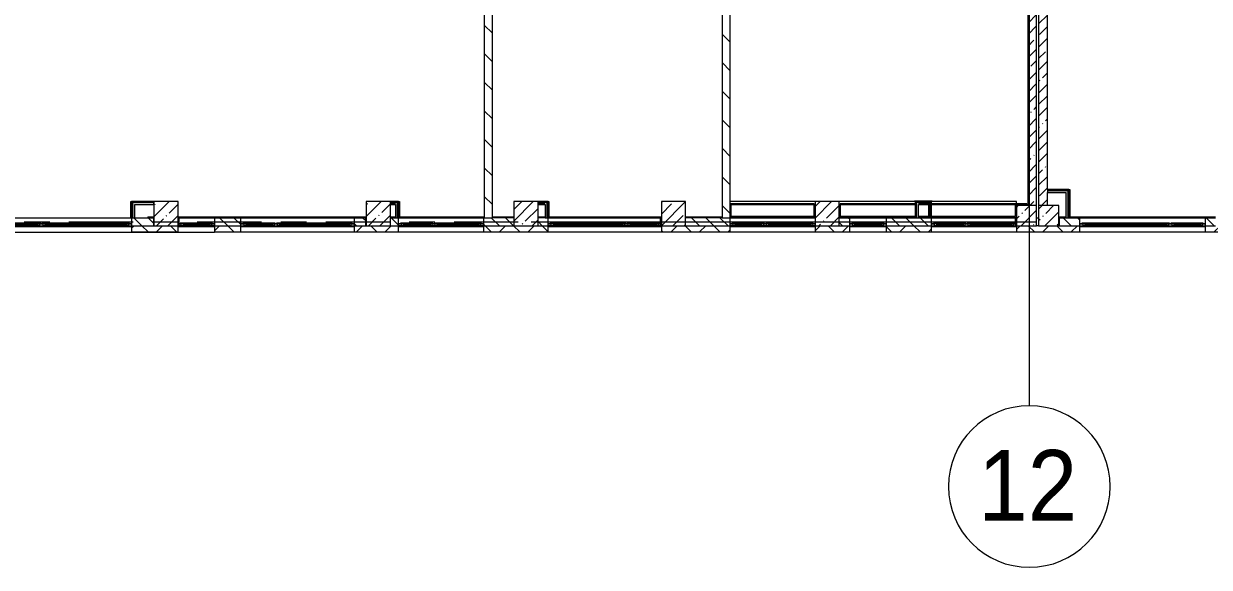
# Model space of a CAD drawing. Header units: millimetres. Extents: x 81632 to 272167, y -8553 to 29000.
# Drawn here: x 158402 to 187721, y -8553 to 4902 of the extents above; entities that cross this region are included whole.
import ezdxf

# ---------------------------------------------------------------- set-up
doc = ezdxf.new("R2010")
doc.units = ezdxf.units.MM
doc.linetypes.add('Осевая', pattern=[3175, 635, -476.25, 1587.5, -476.25])
for name, color, linetype, lineweight, true_color in [('A-FLOR-1', 7, 'Continuous', 5, 0xaaaaaa), ('I-WALL-1', 7, 'Continuous', 5, 0xe7e7e7), ('I-WALL-2', 7, 'Continuous', 9, 0xe7e7e7)]:
    doc.layers.add(name, color=color, linetype=linetype, lineweight=lineweight, true_color=true_color)
for name, color, linetype, lineweight in [('A-GLAZ-3', 7, 'Continuous', 5), ('A-WALL', 7, 'Continuous', 9), ('A-WALL-2', 7, 'Continuous', 5), ('I-WALL-3', 7, 'Continuous', 5), ('S-COLS-1', 7, 'Continuous', 5), ('Оси', 7, 'Continuous', 9), ('Оси-1', 7, 'Continuous', 20), ('Оси-2', 7, 'Осевая', 9)]:
    doc.layers.add(name, color=color, linetype=linetype, lineweight=lineweight)
doc.styles.add('Arial_1', font='arial.ttf', dxfattribs={"width": 0.9, "height": 1750})
pattern_1 = [(45, (144961.33, 0), (-285.123, 285.123), []), (45, (145246.45, 0), (-285.123, 285.123), [504.031, -100.806, 16.764, -84.042])]
pattern_2 = [(135, (144961.33, 0), (-353.553, -353.553), [])]
pattern_3 = [(135, (144961.33, 0), (-176.7767, -176.7767), [])]
pattern_4 = [(45, (144961.3, 0), (-530.33, 530.33), []), (135, (144961.3, 0), (-530.33, -530.33), [])]

# ---------------------------------------------------------------- blocks, each defined once
blk = doc.blocks.new('BSC_Колонна _Прямоугольная - 600х600-V17-2_6_3_птичка')
at = {"layer": 'S-COLS-1'}
h = blk.add_hatch(dxfattribs=at)
h.set_pattern_fill('FP_52', color=256, style=0, pattern_type=2)
h.set_pattern_definition([(45, (-25860, -200), (-285.123, 285.123), []), (45, (-25574.88, -200), (-285.123, 285.123), [504.031, -100.806, 16.764, -84.042])])
h.paths.add_polyline_path([(-300, -300), (300, -300), (300, 300), (-300, 300), (-300, 205)])
for p, q in [((300, 300), (-300, 300)), ((-300, 300), (-300, -300)), ((300, -300), (300, 300)), ((-300, -300), (300, -300))]:
    blk.add_line(p, q, dxfattribs=at)
blk = doc.blocks.new('BSC_Колонна _Прямоугольная - 600х600-V18-2_6_3_птичка')
at = {"layer": 'S-COLS-1'}
h = blk.add_hatch(dxfattribs=at)
h.set_pattern_fill('FP_53', color=256, style=0, pattern_type=2)
h.set_pattern_definition([(45, (-29509.74, -200), (-285.123, 285.123), []), (45, (-29224.6, -200), (-285.123, 285.123), [504.031, -100.806, 16.764, -84.042])])
h.paths.add_polyline_path([(-300, -300), (300, -300), (300, 300), (-300, 300), (-300, 205)])
for p, q in [((300, 300), (-300, 300)), ((-300, 300), (-300, -300)), ((300, -300), (300, 300)), ((-300, -300), (300, -300))]:
    blk.add_line(p, q, dxfattribs=at)
blk = doc.blocks.new('BSC_Колонна _Прямоугольная - 500х500-V19-2_6_3_птичка')
at = {"layer": 'S-COLS-1'}
h = blk.add_hatch(dxfattribs=at)
h.set_pattern_fill('FP_54', color=256, style=0, pattern_type=2)
h.set_pattern_definition([(45, (-38790, -150), (-285.123, 285.123), []), (45, (-38504.88, -150), (-285.123, 285.123), [504.031, -100.806, 16.764, -84.042])])
h.paths.add_polyline_path([(-250, -250), (250, -250), (250, 250), (-250, 250)])
for p, q in [((250, 250), (-250, 250)), ((-250, 250), (-250, -250)), ((250, -250), (250, 250)), ((-250, -250), (250, -250))]:
    blk.add_line(p, q, dxfattribs=at)
blk = doc.blocks.new('BSC_Колонна _Прямоугольная - 600х600-V48-2_6_3_птичка')
at = {"layer": 'S-COLS-1'}
h = blk.add_hatch(dxfattribs=at)
h.set_pattern_fill('FP_88', color=256, style=0, pattern_type=2)
h.set_pattern_definition([(45, (-33310, -200), (-285.123, 285.123), []), (45, (-33024.88, -200), (-285.123, 285.123), [504.031, -100.806, 16.764, -84.042])])
h.paths.add_polyline_path([(-300, -300), (300, -300), (300, 300), (-300, 300), (-300, 205)])
for p, q in [((300, 300), (-300, 300)), ((-300, 300), (-300, -300)), ((300, -300), (300, 300)), ((-300, -300), (300, -300))]:
    blk.add_line(p, q, dxfattribs=at)
blk = doc.blocks.new('120_Окно_СКБ_2Ст - 120_Окно_СКБ_2Ст 2100х2400 _мал створка справа_-22446225-2_6_3_птичка')
at = {"layer": 'A-GLAZ-3'}
for p, q in [((-1050, -127), (-1050, -57)), ((-1050, -57), (-980, -57)), ((1050, -57), (-1050, -57)), ((-980, -127), (-1050, -127)), ((-1050, -127), (-1000, -127)), ((-980, -127), (-1000, -127)), ((-1000, -127), (-1000, -137)), ((-1000, -137), (170, -137)), ((170, -137), (-1000, -137)), ((-980, -57), (-980, -127)), ((150, -87), (-980, -87)), ((-980, -87), (-980, -127)), ((-930, -137), (-930, -87)), ((-930, -107), (100, -107)), ((100, -117), (-930, -117)), ((100, -137), (100, -87)), ((150, -127), (150, -57)), ((150, -57), (220, -57)), ((150, -127), (150, -87)), ((220, -127), (150, -127)), ((170, -127), (150, -127)), ((170, -127), (200, -127)), ((170, -137), (170, -127)), ((220, -127), (200, -127)), ((200, -127), (200, -137)), ((200, -137), (1000, -137)), ((1000, -137), (200, -137)), ((220, -57), (220, -127)), ((980, -87), (220, -87)), ((220, -87), (220, -127)), ((270, -137), (270, -87)), ((270, -107), (930, -107)), ((930, -117), (270, -117)), ((930, -137), (930, -87)), ((980, -127), (980, -57)), ((980, -57), (1050, -57)), ((980, -127), (980, -87)), ((1050, -127), (980, -127)), ((1000, -127), (980, -127)), ((1000, -127), (1050, -127)), ((1000, -137), (1000, -127)), ((1050, -57), (1050, -127))]:
    blk.add_line(p, q, dxfattribs=at)
blk = doc.blocks.new('120_Окно_СКБ_2Ст - 120_Окно_СКБ_2Ст 3100х2500 _мал_ створка слева-2_-22446420-2_6_3_птичка')
at = {"layer": 'A-GLAZ-3'}
for p, q in [((-1550, -127), (-1550, -57)), ((-1550, -57), (-1480, -57)), ((1550, -57), (-1550, -57)), ((-1480, -127), (-1550, -127)), ((-1550, -127), (-1500, -127)), ((-1480, -127), (-1500, -127)), ((-1500, -127), (-1500, -137)), ((-1500, -137), (-700, -137)), ((-700, -137), (-1500, -137)), ((-1480, -57), (-1480, -127)), ((-720, -87), (-1480, -87)), ((-1480, -87), (-1480, -127)), ((-1430, -137), (-1430, -87)), ((-1430, -107), (-770, -107)), ((-770, -117), (-1430, -117)), ((-770, -137), (-770, -87)), ((-720, -127), (-720, -57)), ((-720, -57), (-650, -57)), ((-720, -127), (-720, -87)), ((-650, -127), (-720, -127)), ((-700, -127), (-720, -127)), ((-700, -127), (-670, -127)), ((-700, -137), (-700, -127)), ((-650, -127), (-670, -127)), ((-670, -127), (-670, -137)), ((-670, -137), (1500, -137)), ((1500, -137), (-670, -137)), ((-650, -57), (-650, -127)), ((1480, -87), (-650, -87)), ((-650, -87), (-650, -127)), ((-600, -137), (-600, -87)), ((-600, -107), (1430, -107)), ((1430, -117), (-600, -117)), ((1430, -137), (1430, -87)), ((1480, -127), (1480, -57)), ((1480, -57), (1550, -57)), ((1480, -127), (1480, -87)), ((1550, -127), (1480, -127)), ((1500, -127), (1480, -127)), ((1500, -127), (1550, -127)), ((1500, -137), (1500, -127)), ((1550, -57), (1550, -127))]:
    blk.add_line(p, q, dxfattribs=at)
blk = doc.blocks.new('120_Окно_СКБ_2Ст - 120_Окно_СКБ_2Ст 2800х2500_створка_-22445922-2_6_3_птичка')
at = {"layer": 'A-GLAZ-3'}
for p, q in [((-1400, -127), (-1400, -57)), ((-1400, -57), (-1330, -57)), ((1400, -57), (-1400, -57)), ((-1330, -127), (-1400, -127)), ((-1400, -127), (-1350, -127)), ((-1330, -127), (-1350, -127)), ((-1350, -127), (-1350, -137)), ((-1350, -137), (520, -137)), ((520, -137), (-1350, -137)), ((-1330, -57), (-1330, -127)), ((500, -87), (-1330, -87)), ((-1330, -87), (-1330, -127)), ((-1280, -137), (-1280, -87)), ((-1280, -107), (450, -107)), ((450, -117), (-1280, -117)), ((450, -137), (450, -87)), ((500, -127), (500, -57)), ((500, -57), (570, -57)), ((500, -127), (500, -87)), ((570, -127), (500, -127)), ((520, -127), (500, -127)), ((520, -127), (550, -127)), ((520, -137), (520, -127)), ((570, -127), (550, -127)), ((550, -127), (550, -137)), ((550, -137), (1350, -137)), ((1350, -137), (550, -137)), ((570, -57), (570, -127)), ((1330, -87), (570, -87)), ((570, -87), (570, -127)), ((620, -137), (620, -87)), ((620, -107), (1280, -107)), ((1280, -117), (620, -117)), ((1280, -137), (1280, -87)), ((1330, -127), (1330, -57)), ((1330, -57), (1400, -57)), ((1330, -127), (1330, -87)), ((1400, -127), (1330, -127)), ((1350, -127), (1330, -127)), ((1350, -127), (1400, -127)), ((1350, -137), (1350, -127)), ((1400, -57), (1400, -127))]:
    blk.add_line(p, q, dxfattribs=at)
blk = doc.blocks.new('120_Окно_СКБ_2Ст - 120_Окно_СКБ_2Ст 3100х2500 _мал_створка слева_ 2-22446355-2_6_3_птичка')
at = {"layer": 'A-GLAZ-3'}
for p, q in [((-1550, -127), (-1550, -57)), ((-1550, -57), (-1480, -57)), ((1550, -57), (-1550, -57)), ((-1480, -127), (-1550, -127)), ((-1550, -127), (-1500, -127)), ((-1480, -127), (-1500, -127)), ((-1500, -127), (-1500, -137)), ((-1500, -137), (670, -137)), ((670, -137), (-1500, -137)), ((-1480, -57), (-1480, -127)), ((650, -87), (-1480, -87)), ((-1480, -87), (-1480, -127)), ((-1430, -137), (-1430, -87)), ((-1430, -107), (600, -107)), ((600, -117), (-1430, -117)), ((600, -137), (600, -87)), ((650, -127), (650, -57)), ((650, -57), (720, -57)), ((650, -127), (650, -87)), ((720, -127), (650, -127)), ((670, -127), (650, -127)), ((670, -127), (700, -127)), ((670, -137), (670, -127)), ((720, -127), (700, -127)), ((700, -127), (700, -137)), ((700, -137), (1500, -137)), ((1500, -137), (700, -137)), ((720, -57), (720, -127)), ((1480, -87), (720, -87)), ((720, -87), (720, -127)), ((770, -137), (770, -87)), ((770, -107), (1430, -107)), ((1430, -117), (770, -117)), ((1430, -137), (1430, -87)), ((1480, -127), (1480, -57)), ((1480, -57), (1550, -57)), ((1480, -127), (1480, -87)), ((1550, -127), (1480, -127)), ((1500, -127), (1480, -127)), ((1500, -127), (1550, -127)), ((1500, -137), (1500, -127)), ((1550, -57), (1550, -127))]:
    blk.add_line(p, q, dxfattribs=at)
blk = doc.blocks.new('BSC_Колонна _Прямоугольная - 500х500-V89-2_6_3_птичка')
at = {"layer": 'S-COLS-1'}
h = blk.add_hatch(dxfattribs=at)
h.set_pattern_fill('FP_114', color=256, style=0, pattern_type=2)
h.set_pattern_definition([(45, (-38240, -150), (-285.123, 285.123), []), (45, (-37954.88, -150), (-285.123, 285.123), [504.031, -100.806, 16.764, -84.042])])
h.paths.add_polyline_path([(-250, -250), (250, -250), (250, 250), (-250, 250)])
for p, q in [((250, 250), (-250, 250)), ((-250, 250), (-250, -250)), ((250, -250), (250, 250)), ((-250, -250), (250, -250))]:
    blk.add_line(p, q, dxfattribs=at)
blk = doc.blocks.new('120_Окно_СКБ_2Ст - 120_Окно_СКБ_2Ст 2800х2500 4-24273432-2_6_3_птичка')
at = {"layer": 'A-GLAZ-3'}
for p, q in [((-1400, -127), (-1400, -57)), ((-1400, -57), (-1330, -57)), ((1400, -57), (-1400, -57)), ((-1330, -127), (-1400, -127)), ((-1400, -127), (-1350, -127)), ((-1330, -127), (-1350, -127)), ((-1350, -127), (-1350, -137)), ((-1350, -137), (-550, -137)), ((-550, -137), (-1350, -137)), ((-1330, -57), (-1330, -127)), ((-570, -87), (-1330, -87)), ((-1330, -87), (-1330, -127)), ((-1280, -137), (-1280, -87)), ((-1280, -107), (-620, -107)), ((-620, -117), (-1280, -117)), ((-620, -137), (-620, -87)), ((-570, -127), (-570, -57)), ((-570, -57), (-500, -57)), ((-570, -127), (-570, -87)), ((-500, -127), (-570, -127)), ((-550, -127), (-570, -127)), ((-550, -127), (-520, -127)), ((-550, -137), (-550, -127)), ((-500, -127), (-520, -127)), ((-520, -127), (-520, -137)), ((-520, -137), (1350, -137)), ((1350, -137), (-520, -137)), ((-500, -57), (-500, -127)), ((1330, -87), (-500, -87)), ((-500, -87), (-500, -127)), ((-450, -137), (-450, -87)), ((-450, -107), (1280, -107)), ((1280, -117), (-450, -117)), ((1280, -137), (1280, -87)), ((1330, -127), (1330, -57)), ((1330, -57), (1400, -57)), ((1330, -127), (1330, -87)), ((1400, -127), (1330, -127)), ((1350, -127), (1330, -127)), ((1350, -127), (1400, -127)), ((1350, -137), (1350, -127)), ((1400, -57), (1400, -127))]:
    blk.add_line(p, q, dxfattribs=at)
blk = doc.blocks.new('120_Окно_СКБ_1Ст - 120_Окно_СКБ_1Ст 900х2500_h_-22445987-2_6_3_птичка')
at = {"layer": 'A-GLAZ-3'}
for p, q in [((-450, -127), (-450, -57)), ((-450, -57), (-380, -57)), ((450, -57), (-450, -57)), ((-380, -127), (-450, -127)), ((-450, -127), (-400, -127)), ((-380, -127), (-400, -127)), ((-400, -127), (-400, -137)), ((-400, -137), (400, -137)), ((400, -137), (-400, -137)), ((-380, -57), (-380, -127)), ((380, -87), (-380, -87)), ((-380, -87), (-380, -127)), ((-330, -137), (-330, -87)), ((-330, -107), (330, -107)), ((330, -117), (-330, -117)), ((330, -137), (330, -87)), ((380, -127), (380, -57)), ((380, -57), (450, -57)), ((380, -127), (380, -87)), ((450, -127), (380, -127)), ((400, -127), (380, -127)), ((400, -127), (450, -127)), ((400, -137), (400, -127)), ((450, -57), (450, -127))]:
    blk.add_line(p, q, dxfattribs=at)
blk = doc.blocks.new('120_Окно_СКБ_1Ст - 120_Окно_СКБ_1Ст 900х2500_h_-20664874-2_6_3_птичка')
at = {"layer": 'A-GLAZ-3'}
for p, q in [((-450, -127), (-450, -57)), ((-450, -57), (-380, -57)), ((450, -57), (-450, -57)), ((-380, -127), (-450, -127)), ((-450, -127), (-400, -127)), ((-380, -127), (-400, -127)), ((-400, -127), (-400, -137)), ((-400, -137), (400, -137)), ((400, -137), (-400, -137)), ((-380, -57), (-380, -127)), ((380, -87), (-380, -87)), ((-380, -87), (-380, -127)), ((-330, -137), (-330, -87)), ((-330, -107), (330, -107)), ((330, -117), (-330, -117)), ((330, -137), (330, -87)), ((380, -127), (380, -57)), ((380, -57), (450, -57)), ((380, -127), (380, -87)), ((450, -127), (380, -127)), ((400, -127), (380, -127)), ((400, -127), (450, -127)), ((400, -137), (400, -127)), ((450, -57), (450, -127))]:
    blk.add_line(p, q, dxfattribs=at)
blk = doc.blocks.new('BSC_Колонна _Прямоугольная - 600х600-V121-2_6_3_птичка')
at = {"layer": 'S-COLS-1'}
h = blk.add_hatch(dxfattribs=at)
h.set_pattern_fill('FP_140', color=256, style=0, pattern_type=2)
h.set_pattern_definition([(45, (-22210, -200), (-285.123, 285.123), []), (45, (-21924.88, -200), (-285.123, 285.123), [504.031, -100.806, 16.764, -84.042])])
h.paths.add_polyline_path([(-300, -300), (300, -300), (300, 300), (-300, 300), (-300, 205)])
for p, q in [((300, 300), (-300, 300)), ((-300, 300), (-300, -300)), ((300, -300), (300, 300)), ((-300, -300), (300, -300))]:
    blk.add_line(p, q, dxfattribs=at)
blk = doc.blocks.new('Зашивка приборов отопления23 - Зашивка приборов отопления-33321838-2_6_3_птичка')
at = {"layer": 'A-WALL-2'}
for p, q in [((36640, 23400), (34540, 23400)), ((34540, 23079), (36640, 23079)), ((36640, 23079), (34540, 23079)), ((34540, 23004), (36640, 23004))]:
    blk.add_line(p, q, dxfattribs=at)
blk = doc.blocks.new('Зашивка приборов отопления24 - Зашивка приборов отопления-33321996-2_6_3_птичка')
at = {"layer": 'A-WALL-2'}
for p, q in [((36640, 23400), (34760, 23400)), ((34760, 23079), (36640, 23079)), ((36640, 23079), (34760, 23079)), ((34760, 23004), (36640, 23004))]:
    blk.add_line(p, q, dxfattribs=at)
blk = doc.blocks.new('Зашивка приборов отопления25 - Зашивка приборов отопления-33322064-2_6_3_птичка')
at = {"layer": 'A-WALL-2'}
for p, q in [((36640, 23400), (34540, 23400)), ((34540, 23099), (34540, 23079)), ((34540, 23079), (36640, 23079)), ((36640, 23079), (34540, 23079)), ((34540, 23079), (34540, 23004)), ((34540, 23004), (36640, 23004))]:
    blk.add_line(p, q, dxfattribs=at)
blk = doc.blocks.new('Ось сетки - D8-29747960-2_6_3_птичка')
at = {"layer": 'Оси-1'}
for start, end in [(360, 180), (180, 360)]:
    blk.add_arc((0, 0), 4, start, end, dxfattribs=at)

msp = doc.modelspace()

# ---------------------------------------------------------------- hatches: boundary and pattern name
at = {"layer": 'A-WALL-2'}
h = msp.add_hatch(dxfattribs=at)
h.set_pattern_fill('FP_75', color=256, style=0, pattern_type=2)
h.set_pattern_definition(pattern_3)
h.paths.add_polyline_path([(161201.1, -100), (161621.3, -100), (161621.3, 100), (161071.3, 100), (161071.3, -100)])
h.paths.add_polyline_path([(157721.3, -100), (157971.3, -100), (157971.3, 100), (157721.3, 100)])
h = msp.add_hatch(dxfattribs=at)
h.set_pattern_fill('FP_75', color=256, style=0, pattern_type=2)
h.set_pattern_definition(pattern_3)
h.paths.add_polyline_path([(163452.3, -100), (163771.3, -100), (163771.3, 100), (163121.3, 100), (163121.3, -100)])
h.paths.add_polyline_path([(166861.3, -100), (166861.3, 100), (166571.3, 100), (166571.3, -100)])
h = msp.add_hatch(dxfattribs=at)
h.set_pattern_fill('FP_75', color=256, style=0, pattern_type=2)
h.set_pattern_definition(pattern_3)
h.paths.add_polyline_path([(167504.4, -100), (167671.3, -100), (167671.3, 100), (167471.3, 100), (167471.3, -100)])
h.paths.add_polyline_path([(169771.3, -100), (170521.3, -100), (170521.3, 100), (169771.3, 100)])
h = msp.add_hatch(dxfattribs=at)
h.set_pattern_fill('FP_75', color=256, style=0, pattern_type=2)
h.set_pattern_definition(pattern_3)
h.paths.add_polyline_path([(171371.1, -100), (171371.1, 100), (171121.3, 100), (171121.3, -100)])
h = msp.add_hatch(dxfattribs=at)
h.set_pattern_fill('FP_75', color=256, style=0, pattern_type=2)
h.set_pattern_definition(pattern_3)
h.paths.add_polyline_path([(174771.1, -100), (175871.3, -100), (175871.3, 100), (174771.1, 100)])
h = msp.add_hatch(dxfattribs=at)
h.set_pattern_fill('FP_75', color=256, style=0, pattern_type=2)
h.set_pattern_definition(pattern_3)
h.paths.add_polyline_path([(180110.8, -100), (180851.3, -100), (180851.3, 100), (179731.3, 100), (179731.3, -100)])
h.paths.add_polyline_path([(178571.3, -100), (178831.3, -100), (178831.3, 100), (178571.3, 100)])
h = msp.add_hatch(dxfattribs=at)
h.set_pattern_fill('FP_75', color=256, style=0, pattern_type=2)
h.set_pattern_definition(pattern_3)
h.paths.add_polyline_path([(187871.3, -100), (187871.3, 100), (187621.3, 100), (187621.3, -100)])
h.paths.add_polyline_path([(184011.3, -100), (184521.3, -100), (184521.3, 100), (184011.3, 100)])
h = msp.add_hatch(dxfattribs=at)
h.set_pattern_fill('FP_65', color=256, style=0, pattern_type=2)
h.set_pattern_definition([(45, (144961.33, 0), (-353.5534, 353.5534), []), (135, (144961.33, 0), (-353.5534, -353.5534), [])])
h.paths.add_polyline_path([(217029.8, -250), (220661.3, -250), (220661.3, -100), (216521.3, -100), (216521.3, -250)])
h.paths.add_polyline_path([(214328.4, -250), (215621.3, -250), (215621.3, -100), (212021.3, -100), (212021.3, -250), (212527.5, -250)])
h.paths.add_polyline_path([(203771.3, -250), (203771.3, -100), (203021.3, -100), (203021.3, -250), (203522.8, -250)])
h.paths.add_polyline_path([(210726.5, -250), (211121.3, -250), (211121.3, -100), (210121.3, -100), (210121.3, -250)])
h.paths.add_polyline_path([(201871.3, -250), (202121.3, -250), (202121.3, -100), (201371.3, -100), (201371.3, -250), (201721.9, -250)])
h.paths.add_polyline_path([(206224.2, -250), (207021.3, -250), (207021.3, -100), (205871.3, -100), (205871.3, -250)])
h.paths.add_polyline_path([(198271.3, -250), (198271.3, -100), (196871.3, -100), (196871.3, -250), (198120.1, -250)])
h.paths.add_polyline_path([(187621.3, -250), (188997.7, -250), (188997.7, -100), (187621.3, -100)])
h.paths.add_polyline_path([(193771.3, -250), (193771.3, -100), (192371.3, -100), (192371.3, -250), (192717.3, -250)])
h.paths.add_polyline_path([(190271.3, -250), (190271.3, -100), (189897.7, -100), (189897.7, -250)])
h.paths.add_polyline_path([(184521.3, -250), (184521.3, -100), (182951.3, -100), (182951.3, -250), (184001.3, -250)])
h.paths.add_polyline_path([(180851.3, -250), (180851.3, -100), (179731.3, -100), (179731.3, -250), (180110.8, -250)])
h.paths.add_polyline_path([(174171.1, -250), (175871.3, -250), (175871.3, -100), (174171.1, -100)])
h.paths.add_polyline_path([(178309.9, -250), (178831.3, -250), (178831.3, -100), (177971.3, -100), (177971.3, -250)])
h.paths.add_polyline_path([(166571.3, -250), (167671.3, -250), (167671.3, -100), (166571.3, -100)])
h.paths.add_polyline_path([(162221.3, -250), (162221.3, -100), (161071.3, -100), (161071.3, -250), (162101.6, -250)])
h.paths.add_polyline_path([(171371.1, -250), (171371.1, -100), (169771.3, -100), (169771.3, -250), (171106.2, -250)])
h.paths.add_polyline_path([(163121.3, -250), (163771.3, -250), (163771.3, -100), (163121.3, -100), (163121.3, -151.3)])
h.paths.add_polyline_path([(153521.3, -250), (153521.3, -100), (149591.3, -100), (149591.3, -250), (153097, -250)])
h.paths.add_polyline_path([(148691.3, -250), (148691.3, -100), (144701.3, -100), (144701.3, -250), (148594.7, -250)])
h.paths.add_polyline_path([(156621.3, -250), (157971.3, -250), (157971.3, -100), (156621.3, -100)])
at = {"layer": 'I-WALL-1'}
for points in [[(161621.3, 425), (161621.3, 475), (161146.3, 475), (161146.3, 425)], [(167596.3, 425), (167596.3, 475), (167471.3, 475), (167471.3, 425), (167504.4, 425)], [(167596.3, 100), (167646.3, 100), (167646.3, 475), (167596.3, 475), (167596.3, 405)], [(171296.3, 425), (171296.3, 475), (171121.3, 475), (171121.3, 425)], [(171296.3, 100), (171346.3, 100), (171346.3, 475), (171296.3, 475), (171296.3, 405)], [(180476.3, 100), (180526.3, 100), (180526.3, 475), (180476.3, 475), (180476.3, 405)], [(180776.3, 425), (180826.3, 425), (180826.3, 475), (180526.3, 475), (180526.3, 425)], [(180826.3, 100), (180826.3, 425), (180776.3, 425), (180776.3, 100)]]:
    msp.add_hatch(color=256, dxfattribs=at).paths.add_polyline_path(points)
at = {"layer": 'I-WALL-2'}
for points in [[(184176.3, 725), (184226.3, 725), (184226.3, 775), (183721.3, 775), (183721.3, 725)], [(184226.3, 100), (184226.3, 725), (184176.3, 725), (184176.3, 100)], [(161096.3, 100), (161146.3, 100), (161146.3, 475), (161096.3, 475), (161096.3, 405)]]:
    msp.add_hatch(color=256, dxfattribs=at).paths.add_polyline_path(points)
at = {"layer": 'I-WALL-3'}
h = msp.add_hatch(dxfattribs=at)
h.set_pattern_fill('FP_76', color=256, style=0, pattern_type=2)
h.set_pattern_definition(pattern_2)
h.paths.add_polyline_path([(169991.3, 100), (169991.3, 7700), (169791.3, 7700), (169791.3, 100)])
h = msp.add_hatch(dxfattribs=at)
h.set_pattern_fill('FP_76', color=256, style=0, pattern_type=2)
h.set_pattern_definition(pattern_2)
h.paths.add_polyline_path([(175671.3, 100), (175871.3, 100), (175871.3, 7700), (175671.3, 7700), (175671.3, 405)])
h = msp.add_hatch(dxfattribs=at)
h.set_pattern_fill('FP_73', color=256, style=0, pattern_type=2)
h.set_pattern_definition(pattern_1)
h.paths.add_polyline_path([(183451.3, 400), (183451.3, 7400), (183231.3, 7400), (183231.3, 400), (183262.4, 400)])
h = msp.add_hatch(dxfattribs=at)
h.set_pattern_fill('FP_73', color=256, style=0, pattern_type=2)
h.set_pattern_definition(pattern_1)
h.paths.add_polyline_path([(183721.3, 410), (183721.3, 7380), (183501.3, 7380), (183501.3, 410), (183712.7, 410)])
h = msp.add_hatch(dxfattribs=at)
h.set_pattern_fill('FP_159', color=256, style=0, pattern_type=2)
h.set_pattern_definition(pattern_4)
h.paths.add_polyline_path([(184238.8, 787.5), (184251.3, 787.5), (184251.3, 800), (183721.3, 800), (183721.3, 787.5)])
h = msp.add_hatch(dxfattribs=at)
h.set_pattern_fill('FP_159', color=256, style=0, pattern_type=2)
h.set_pattern_definition(pattern_4)
h.paths.add_polyline_path([(184226.3, 775), (184238.8, 775), (184238.8, 787.5), (183721.3, 787.5), (183721.3, 775)])
h = msp.add_hatch(dxfattribs=at)
h.set_pattern_fill('FP_159', color=256, style=0, pattern_type=2)
h.set_pattern_definition(pattern_4)
h.paths.add_polyline_path([(161071.3, 100), (161083.8, 100), (161083.8, 500), (161071.3, 500), (161071.3, 405)])
h = msp.add_hatch(dxfattribs=at)
h.set_pattern_fill('FP_159', color=256, style=0, pattern_type=2)
h.set_pattern_definition(pattern_4)
h.paths.add_polyline_path([(161621.3, 487.5), (161621.3, 500), (161083.8, 500), (161083.8, 487.5), (161146.3, 487.5)])
h = msp.add_hatch(dxfattribs=at)
h.set_pattern_fill('FP_159', color=256, style=0, pattern_type=2)
h.set_pattern_definition(pattern_4)
h.paths.add_polyline_path([(161083.8, 100), (161096.3, 100), (161096.3, 487.5), (161083.8, 487.5), (161083.8, 405)])
h = msp.add_hatch(dxfattribs=at)
h.set_pattern_fill('FP_159', color=256, style=0, pattern_type=2)
h.set_pattern_definition(pattern_4)
h.paths.add_polyline_path([(161621.3, 475), (161621.3, 487.5), (161096.3, 487.5), (161096.3, 475), (161146.3, 475)])
h = msp.add_hatch(dxfattribs=at)
h.set_pattern_fill('FP_159', color=256, style=0, pattern_type=2)
h.set_pattern_definition(pattern_4)
h.paths.add_polyline_path([(167646.3, 100), (167658.8, 100), (167658.8, 487.5), (167646.3, 487.5), (167646.3, 405)])
h = msp.add_hatch(dxfattribs=at)
h.set_pattern_fill('FP_159', color=256, style=0, pattern_type=2)
h.set_pattern_definition(pattern_4)
h.paths.add_polyline_path([(167658.8, 100), (167671.3, 100), (167671.3, 500), (167658.8, 500), (167658.8, 405)])
h = msp.add_hatch(dxfattribs=at)
h.set_pattern_fill('FP_159', color=256, style=0, pattern_type=2)
h.set_pattern_definition(pattern_4)
h.paths.add_polyline_path([(171346.3, 100), (171358.8, 100), (171358.8, 487.5), (171346.3, 487.5), (171346.3, 405)])
h = msp.add_hatch(dxfattribs=at)
h.set_pattern_fill('FP_159', color=256, style=0, pattern_type=2)
h.set_pattern_definition(pattern_4)
h.paths.add_polyline_path([(171358.8, 100), (171371.3, 100), (171371.3, 500), (171358.8, 500), (171358.8, 405)])
h = msp.add_hatch(dxfattribs=at)
h.set_pattern_fill('FP_159', color=256, style=0, pattern_type=2)
h.set_pattern_definition(pattern_4)
h.paths.add_polyline_path([(180451.3, 100), (180463.8, 100), (180463.8, 500), (180451.3, 500), (180451.3, 405)])
h = msp.add_hatch(dxfattribs=at)
h.set_pattern_fill('FP_159', color=256, style=0, pattern_type=2)
h.set_pattern_definition(pattern_4)
h.paths.add_polyline_path([(180463.8, 487.5), (180851.3, 487.5), (180851.3, 500), (180463.8, 500)])
h = msp.add_hatch(dxfattribs=at)
h.set_pattern_fill('FP_159', color=256, style=0, pattern_type=2)
h.set_pattern_definition(pattern_4)
h.paths.add_polyline_path([(180826.3, 475), (180838.8, 475), (180838.8, 487.5), (180476.3, 487.5), (180476.3, 475), (180526.3, 475)])
h = msp.add_hatch(dxfattribs=at)
h.set_pattern_fill('FP_159', color=256, style=0, pattern_type=2)
h.set_pattern_definition(pattern_4)
h.paths.add_polyline_path([(180838.8, 100), (180838.8, 475), (180826.3, 475), (180826.3, 100)])
h = msp.add_hatch(dxfattribs=at)
h.set_pattern_fill('FP_159', color=256, style=0, pattern_type=2)
h.set_pattern_definition(pattern_4)
h.paths.add_polyline_path([(180838.8, 100), (180851.3, 100), (180851.3, 487.5), (180838.8, 487.5), (180838.8, 405)])
at = {"layer": 'S-COLS-1'}
h = msp.add_hatch(dxfattribs=at)
h.set_pattern_fill('FP_73', color=256, style=0, pattern_type=2)
h.set_pattern_definition(pattern_1)
h.paths.add_polyline_path([(162221.3, -100), (162221.3, 500), (161621.3, 500), (161621.3, -100), (162101.6, -100)])

# ---------------------------------------------------------------- linework, layer by layer
at = {"layer": 'A-FLOR-1'}
for p, q in [((184251.3, 800), (184271.3, 800)), ((184271.3, 800), (184271.3, 120)), ((161051.3, 100), (161051.3, 500)), ((161051.3, 500), (161071.3, 500)), ((167671.3, 500), (167691.3, 500)), ((167691.3, 500), (167691.3, 120)), ((171371.3, 500), (171391.3, 500)), ((171391.3, 500), (171391.3, 120)), ((175891.3, 445), (175891.3, 140)), ((177951.3, 445), (175891.3, 445)), ((177951.3, 140), (177951.3, 445)), ((180451.3, 445), (178591.3, 445)), ((178591.3, 445), (178591.3, 140)), ((180430.3, 500), (180430.3, 520)), ((180430.3, 520), (180870.3, 520)), ((183211.3, 445), (180851.3, 445)), ((180870.3, 520), (180870.3, 500)), ((182931.3, 140), (182931.3, 420)), ((182931.3, 420), (183211.3, 420)), ((183211.3, 420), (183211.3, 445)), ((175891.3, 140), (177951.3, 140)), ((178591.3, 140), (180451.3, 140)), ((180526.3, 140), (180776.3, 140)), ((180851.3, 140), (182931.3, 140)), ((182931.3, 100), (182951.3, 100)), ((183451.3, 100), (183501.3, 100)), ((184001.3, 100), (184011.3, 100))]:
    msp.add_line(p, q, dxfattribs=at)
at = {"layer": 'A-WALL'}
for p, q in [((183721.3, 800), (183721.3, 725)), ((183721.3, 787.5), (184238.8, 787.5)), ((183721.3, 775), (184226.3, 775)), ((184226.3, 775), (184226.3, 100)), ((184238.8, 787.5), (184238.8, 100)), ((161083.8, 100), (161083.8, 487.5)), ((161621.3, 487.5), (161083.8, 487.5)), ((161096.3, 100), (161096.3, 475)), ((161621.3, 475), (161096.3, 475)), ((167658.8, 487.5), (167471.3, 487.5)), ((167646.3, 475), (167471.3, 475)), ((167646.3, 100), (167646.3, 475)), ((167658.8, 100), (167658.8, 487.5)), ((171358.8, 487.5), (171121.3, 487.5)), ((171346.3, 475), (171121.3, 475)), ((171346.3, 100), (171346.3, 475)), ((171358.8, 100), (171358.8, 487.5)), ((180463.8, 487.5), (180463.8, 100)), ((180838.8, 487.5), (180463.8, 487.5)), ((180476.3, 475), (180476.3, 100)), ((180826.3, 475), (180476.3, 475)), ((180826.3, 100), (180826.3, 475)), ((180838.8, 100), (180838.8, 487.5)), ((169791.3, 100), (169991.3, 100)), ((175671.3, 100), (175871.3, 100)), ((161071.3, -100), (161621.3, -100)), ((161071.3, -250), (162221.3, -250)), ((161071.3, -253), (162221.3, -253)), ((163121.3, -100), (163771.3, -100)), ((163121.3, -250), (163771.3, -250)), ((163121.3, -253), (163771.3, -253)), ((166571.3, -100), (166861.3, -100)), ((166571.3, -250), (167671.3, -250)), ((166571.3, -253), (167671.3, -253)), ((167471.3, -100), (167671.3, -100)), ((169771.3, -100), (170521.3, -100)), ((169771.3, -250), (171371.1, -250)), ((169771.3, -253), (171371.1, -253)), ((171121.3, -100), (171371.1, -100)), ((174171.1, -250), (175871.3, -250)), ((174171.1, -253), (175871.3, -253)), ((174771.1, -100), (175871.3, -100)), ((177971.3, -250), (178831.3, -250)), ((177971.3, -253), (178831.3, -253)), ((178571.3, -100), (178831.3, -100)), ((179731.3, -100), (180851.3, -100)), ((179731.3, -250), (180851.3, -250)), ((179731.3, -253), (180851.3, -253)), ((182951.3, -250), (184521.3, -250)), ((182951.3, -253), (184521.3, -253)), ((184011.3, -100), (184521.3, -100)), ((187621.3, -100), (187871.3, -100)), ((187621.3, -250), (188997.7, -250)), ((187621.3, -253), (188997.7, -253))]:
    msp.add_line(p, q, dxfattribs=at)
at = {"layer": 'A-WALL-2'}
for p, q in [((157721.3, 100), (161621.3, 100)), ((161071.3, 100), (161071.3, -258)), ((161621.3, -100), (161621.3, 100)), ((162241.3, 100), (162241.3, -100)), ((162241.3, 100), (166861.3, 100)), ((163121.3, 100), (163121.3, -258)), ((163771.3, -258), (163771.3, 100)), ((166571.3, 100), (166571.3, -258)), ((166861.3, -100), (166861.3, 100)), ((167471.3, 100), (169791.3, 100)), ((167671.3, -258), (167671.3, 100)), ((169771.3, 100), (169771.3, -258)), ((170521.3, 100), (169991.3, 100)), ((171296.3, 100), (171121.3, 100)), ((171371.1, -258), (171371.1, 100)), ((171371.3, 100), (174151.1, 100)), ((174151.1, -100), (174151.1, 100)), ((175671.3, 100), (174771.1, 100)), ((175871.3, -258), (175871.3, 100)), ((175871.3, 100), (177971.3, 100)), ((178571.3, 100), (182931.3, 100)), ((178831.3, -258), (178831.3, 100)), ((179731.3, 100), (179731.3, -258)), ((180851.3, -258), (180851.3, 100)), ((184011.3, 100), (184011.3, -100)), ((184011.3, 100), (187871.3, 100)), ((184521.3, -258), (184521.3, 100)), ((187621.3, 100), (187621.3, -258)), ((144693.3, -258), (163121.3, -258)), ((157121.3, -100), (162221.3, -100)), ((162221.3, -258), (162221.3, -100)), ((169771.3, -258), (163121.3, -258)), ((163771.3, -100), (166871.3, -100)), ((203021.3, -258), (169771.3, -258)), ((174171.1, -100), (174171.1, -258)), ((177971.3, -100), (177971.3, -258)), ((178831.3, -100), (182951.3, -100)), ((182951.3, -100), (182951.3, -258)), ((183501.3, -100), (183451.3, -100)), ((184001.3, -100), (187621.3, -100))]:
    msp.add_line(p, q, dxfattribs=at)
at = {"layer": 'I-WALL-3'}
for p, q in [((169791.3, 7700), (169791.3, 100)), ((175671.3, 7700), (175671.3, 100)), ((175871.3, 100), (175871.3, 7900)), ((183451.3, 400), (183451.3, 7400)), ((183501.3, 7380), (183501.3, 410)), ((183721.3, 800), (183721.3, 7380)), ((169991.3, 100), (169991.3, 7100)), ((183231.3, 5270), (183231.3, 400)), ((184251.3, 800), (183721.3, 800)), ((183721.3, 410), (183721.3, 725)), ((183721.3, 725), (184176.3, 725)), ((184176.3, 725), (184176.3, 100)), ((184251.3, 100), (184251.3, 800)), ((161071.3, 500), (161071.3, 100)), ((161621.3, 500), (161071.3, 500)), ((161146.3, 100), (161146.3, 425)), ((161146.3, 425), (161621.3, 425)), ((161621.3, 425), (161621.3, 500)), ((167671.3, 500), (167471.3, 500)), ((167471.3, 425), (167596.3, 425)), ((167596.3, 425), (167596.3, 100)), ((167671.3, 100), (167671.3, 500)), ((171371.3, 500), (171121.3, 500)), ((171121.3, 425), (171296.3, 425)), ((171296.3, 425), (171296.3, 100)), ((171371.3, 100), (171371.3, 500)), ((180451.3, 500), (180451.3, 100)), ((180851.3, 500), (180451.3, 500)), ((180526.3, 100), (180526.3, 425)), ((180526.3, 425), (180776.3, 425)), ((180776.3, 425), (180776.3, 100)), ((180851.3, 100), (180851.3, 500)), ((183501.3, 410), (183721.3, 410)), ((161471.3, 120), (161621.3, 120)), ((161471.3, 120), (161471.3, 100)), ((162221.3, 120), (166871.3, 120)), ((167471.3, 120), (167596.3, 120)), ((167670.7, 120), (169791.9, 120)), ((169991.3, 120), (170521.3, 120)), ((171121.3, 120), (171296.3, 120)), ((171296.3, 100), (171371.3, 100)), ((171370.7, 120), (174171.1, 120)), ((174771.1, 120), (175671.3, 120)), ((175871.3, 120), (177971.3, 120)), ((178571.3, 120), (180452, 120)), ((180526.3, 120), (180776.3, 120)), ((180850.6, 120), (182931.3, 120)), ((182931.3, -100), (182931.3, 120)), ((184011.3, 120), (184176.3, 120)), ((184011.3, 120), (184011.3, 100)), ((184250.9, 120), (187871.3, 120)), ((163121.3, -100), (162221.3, -100)), ((169771.3, -100), (167671.3, -100)), ((174171.1, -100), (171371.1, -100)), ((177971.3, -100), (175871.3, -100))]:
    msp.add_line(p, q, dxfattribs=at)
at = {"layer": 'S-COLS-1'}
for p, q in [((162221.3, 500), (161621.3, 500)), ((161621.3, 500), (161621.3, -100)), ((162221.3, -100), (162221.3, 500)), ((161621.3, -100), (162221.3, -100))]:
    msp.add_line(p, q, dxfattribs=at)
at = {"layer": 'Оси'}
for p, q in [((183271.3, -4552.8), (183271.3, 7947.2)), ((170951.3, 0), (183451.3, 0))]:
    msp.add_line(p, q, dxfattribs=at)
at = {"layer": 'Оси-2'}
msp.add_line((155233.8, 0), (170951.3, 0), dxfattribs=at)

# ---------------------------------------------------------------- block references
at = {"layer": 'A-GLAZ-3', "rotation": 180}
for name, p in [('120_Окно_СКБ_2Ст - 120_Окно_СКБ_2Ст 3100х2500 _мал_створка слева_ 2-22446355-2_6_3_птичка', (159521.3, -175)), ('120_Окно_СКБ_1Ст - 120_Окно_СКБ_1Ст 900х2500_h_-22445987-2_6_3_птичка', (162671.3, -175)), ('120_Окно_СКБ_2Ст - 120_Окно_СКБ_2Ст 2800х2500_створка_-22445922-2_6_3_птичка', (165171.3, -175)), ('120_Окно_СКБ_2Ст - 120_Окно_СКБ_2Ст 2100х2400 _мал створка справа_-22446225-2_6_3_птичка', (168721.3, -175)), ('120_Окно_СКБ_2Ст - 120_Окно_СКБ_2Ст 2800х2500 4-24273432-2_6_3_птичка', (172771.1, -175)), ('120_Окно_СКБ_2Ст - 120_Окно_СКБ_2Ст 2100х2400 _мал створка справа_-22446225-2_6_3_птичка', (176921.3, -175)), ('120_Окно_СКБ_1Ст - 120_Окно_СКБ_1Ст 900х2500_h_-20664874-2_6_3_птичка', (179281.3, -175)), ('120_Окно_СКБ_2Ст - 120_Окно_СКБ_2Ст 2100х2400 _мал створка справа_-22446225-2_6_3_птичка', (181901.3, -175)), ('120_Окно_СКБ_2Ст - 120_Окно_СКБ_2Ст 3100х2500 _мал_ створка слева-2_-22446420-2_6_3_птичка', (186071.3, -175))]:
    msp.add_blockref(name, p, dxfattribs=at)
at = {"layer": 'A-WALL-2', "rotation": 180}
for name, p in [('Зашивка приборов отопления23 - Зашивка приборов отопления-33321838-2_6_3_птичка', (212511.3, 23504)), ('Зашивка приборов отопления24 - Зашивка приборов отопления-33321996-2_6_3_птичка', (215211.3, 23504)), ('Зашивка приборов отопления25 - Зашивка приборов отопления-33322064-2_6_3_птичка', (217491.3, 23504))]:
    msp.add_blockref(name, p, dxfattribs=at)
at = {"layer": 'S-COLS-1'}
for name, p in [('BSC_Колонна _Прямоугольная - 600х600-V121-2_6_3_птичка', (167171.3, 200)), ('BSC_Колонна _Прямоугольная - 600х600-V17-2_6_3_птичка', (170821.3, 200)), ('BSC_Колонна _Прямоугольная - 600х600-V18-2_6_3_птичка', (174471.1, 200)), ('BSC_Колонна _Прямоугольная - 600х600-V48-2_6_3_птичка', (178271.3, 200)), ('BSC_Колонна _Прямоугольная - 500х500-V89-2_6_3_птичка', (183201.3, 150)), ('BSC_Колонна _Прямоугольная - 500х500-V19-2_6_3_птичка', (183751.3, 150))]:
    msp.add_blockref(name, p, dxfattribs=at)
at = {"layer": 'Оси-1', "xscale": 499.9999999999995, "yscale": 499.9999999999995, "zscale": 499.9999999999995}
msp.add_blockref('Ось сетки - D8-29747960-2_6_3_птичка', (183271.3, -6552.8), dxfattribs=at)

# ---------------------------------------------------------------- texts
at = {"layer": 'Оси', "insert": (182008.3, -5649.6), "char_height": 1750, "width": 3030.379, "attachment_point": 1, "style": 'Arial_1'}
msp.add_mtext('12', dxfattribs=at)

doc.saveas('drawing.dxf')
